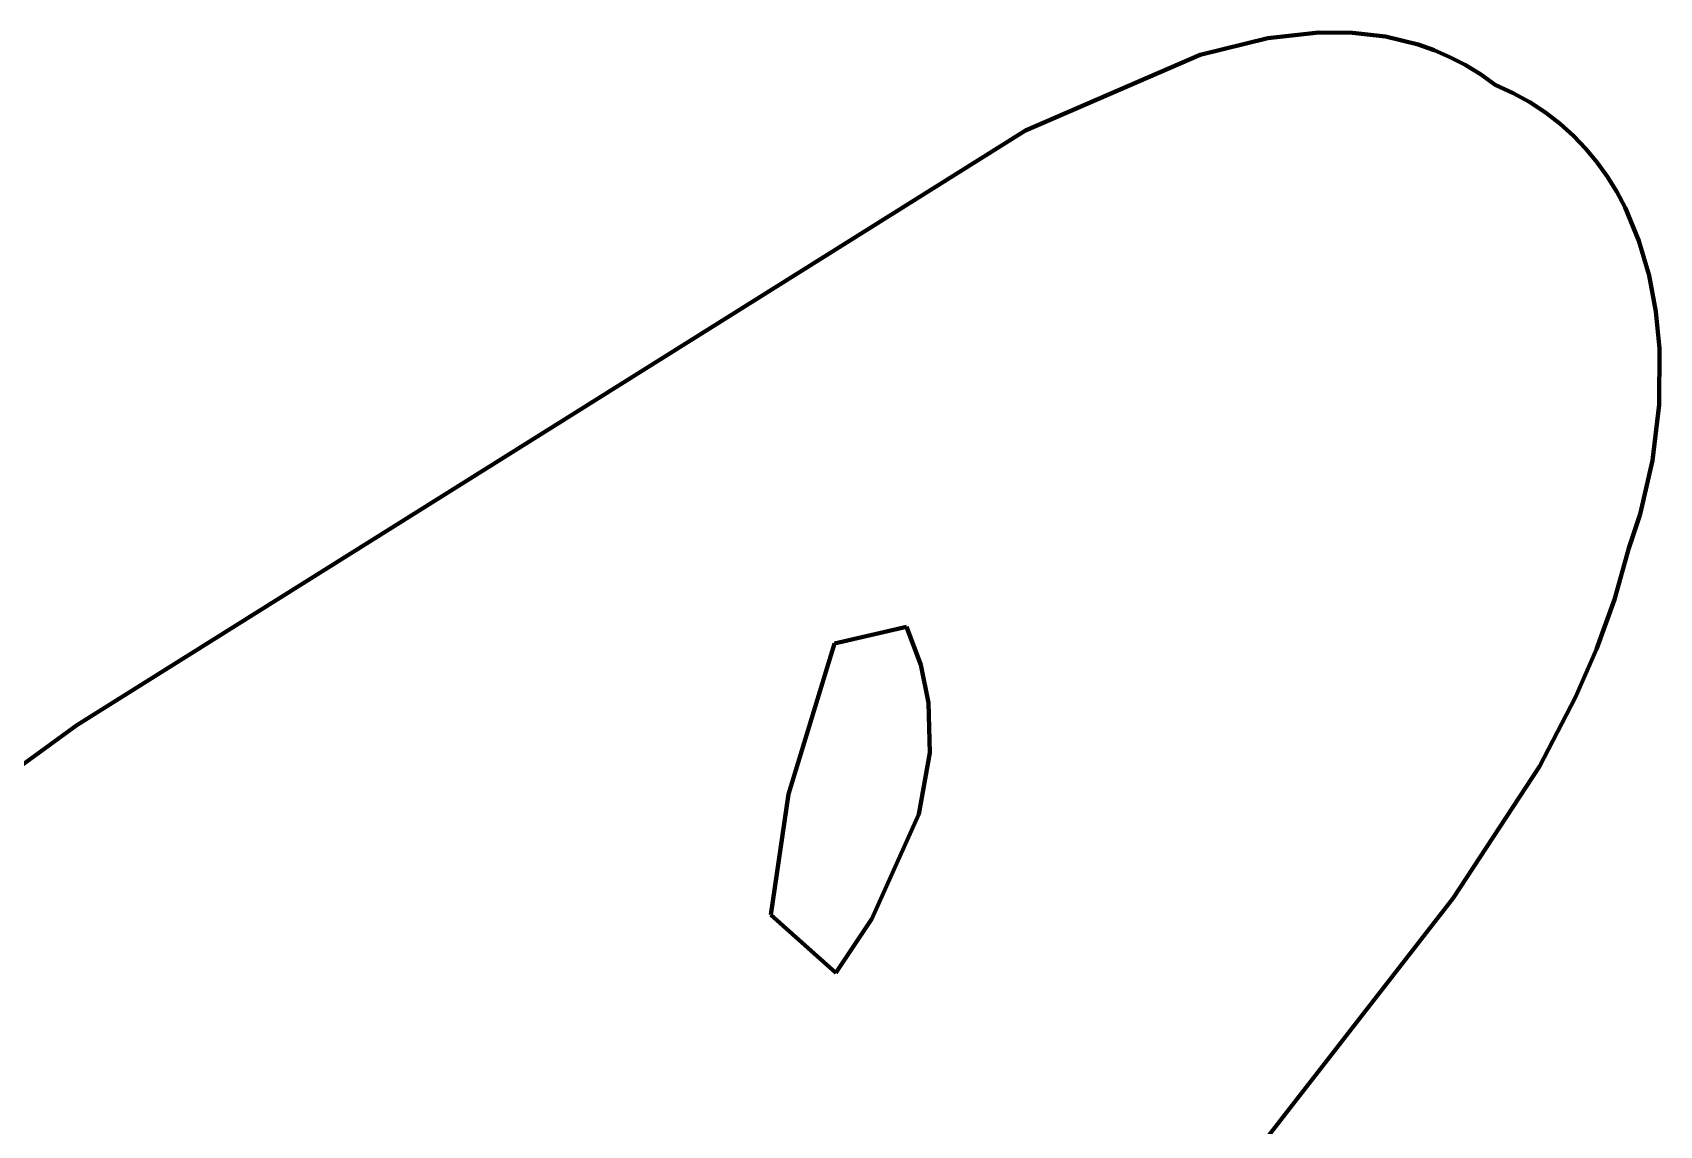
# Model space of a CAD drawing. Header units: millimetres. Extents: x 0 to 8.5, y 0 to 13.2.
# Drawn here: x 5.1466 to 5.6088, y 11.1985 to 11.509 of the extents above; entities that cross this region are included whole.
import ezdxf

# ---------------------------------------------------------------- set-up
doc = ezdxf.new("R2010")
doc.units = ezdxf.units.MM
doc.layers.add('color#060606ff', color=7, linetype='CONTINUOUS', lineweight=100)
doc.layers.add('color#ffffffff', color=7, linetype='CONTINUOUS', lineweight=100)

msp = doc.modelspace()

# ---------------------------------------------------------------- linework, layer by layer
at = {"layer": 'color#060606ff'}
for p, q in [((5.47832, 11.50263), (5.4976, 11.50737)), ((5.4976, 11.50737), (5.51207, 11.50898)), ((5.51207, 11.50898), (5.52163, 11.50891)), ((5.52163, 11.50891), (5.53105, 11.50781)), ((5.53105, 11.50781), (5.54029, 11.50555)), ((5.54029, 11.50555), (5.54482, 11.50395)), ((5.42877, 11.48117), (5.47832, 11.50263)), ((5.54482, 11.50395), (5.54928, 11.50203)), ((5.54928, 11.50203), (5.55367, 11.49976)), ((5.55367, 11.49976), (5.55797, 11.49713)), ((5.55797, 11.49713), (5.56219, 11.49414)), ((5.56219, 11.49414), (5.56728, 11.4918)), ((5.56728, 11.4918), (5.57204, 11.48917)), ((5.57204, 11.48917), (5.57647, 11.48625)), ((5.57647, 11.48625), (5.5806, 11.48307)), ((5.5806, 11.48307), (5.58441, 11.47963)), ((5.15922, 11.31219), (5.42877, 11.48117)), ((5.58441, 11.47963), (5.58792, 11.47596)), ((5.58792, 11.47596), (5.59114, 11.47207)), ((5.59114, 11.47207), (5.59406, 11.46797)), ((5.59406, 11.46797), (5.59671, 11.46369)), ((5.59671, 11.46369), (5.59907, 11.45923)), ((5.59907, 11.45923), (5.603, 11.44985)), ((5.603, 11.44985), (5.60591, 11.43998)), ((5.60591, 11.43998), (5.60784, 11.42972)), ((5.60784, 11.42972), (5.60884, 11.41921)), ((5.60884, 11.41921), (5.60873, 11.40324)), ((5.60873, 11.40324), (5.60683, 11.38741)), ((5.60683, 11.38741), (5.60332, 11.37215)), ((5.60332, 11.37215), (5.60017, 11.36249)), ((5.60017, 11.36249), (5.59604, 11.34792)), ((5.59604, 11.34792), (5.59097, 11.33384)), ((5.39488, 11.34016), (5.37444, 11.33543)), ((5.39897, 11.32934), (5.39488, 11.34016)), ((5.37444, 11.33543), (5.36139, 11.29263)), ((5.59097, 11.33384), (5.58503, 11.3202)), ((5.4012, 11.31857), (5.39897, 11.32934)), ((5.58503, 11.3202), (5.57472, 11.30047)), ((5.40158, 11.30434), (5.4012, 11.31857)), ((5.10851, 11.2755), (5.15922, 11.31219)), ((5.39843, 11.28692), (5.40158, 11.30434)), ((5.57472, 11.30047), (5.55025, 11.26307)), ((5.36139, 11.29263), (5.35637, 11.25837)), ((5.38511, 11.25719), (5.39843, 11.28692)), ((5.55025, 11.26307), (5.4859, 11.18041)), ((5.35637, 11.25837), (5.37487, 11.2419)), ((5.37487, 11.2419), (5.38511, 11.25719))]:
    msp.add_line(p, q, dxfattribs=at)
at = {"layer": 'color#ffffffff'}
for p, q in [((5.4976, 11.50737), (5.47832, 11.50263)), ((5.51207, 11.50898), (5.4976, 11.50737)), ((5.52163, 11.50891), (5.51207, 11.50898)), ((5.53105, 11.50781), (5.52163, 11.50891)), ((5.54029, 11.50555), (5.53105, 11.50781)), ((5.54482, 11.50395), (5.54029, 11.50555)), ((5.47832, 11.50263), (5.42877, 11.48117)), ((5.54928, 11.50203), (5.54482, 11.50395)), ((5.55367, 11.49976), (5.54928, 11.50203)), ((5.55797, 11.49713), (5.55367, 11.49976)), ((5.56219, 11.49414), (5.55797, 11.49713)), ((5.56728, 11.4918), (5.56219, 11.49414)), ((5.57204, 11.48917), (5.56728, 11.4918)), ((5.57647, 11.48625), (5.57204, 11.48917)), ((5.5806, 11.48307), (5.57647, 11.48625)), ((5.58441, 11.47963), (5.5806, 11.48307)), ((5.42877, 11.48117), (5.15922, 11.31219)), ((5.58792, 11.47596), (5.58441, 11.47963)), ((5.59114, 11.47207), (5.58792, 11.47596)), ((5.59406, 11.46797), (5.59114, 11.47207)), ((5.59671, 11.46369), (5.59406, 11.46797)), ((5.59907, 11.45923), (5.59671, 11.46369)), ((5.603, 11.44985), (5.59907, 11.45923)), ((5.60591, 11.43998), (5.603, 11.44985)), ((5.60784, 11.42972), (5.60591, 11.43998)), ((5.60884, 11.41921), (5.60784, 11.42972)), ((5.60873, 11.40324), (5.60884, 11.41921)), ((5.60683, 11.38741), (5.60873, 11.40324)), ((5.60332, 11.37215), (5.60683, 11.38741)), ((5.60017, 11.36249), (5.60332, 11.37215)), ((5.59604, 11.34792), (5.60017, 11.36249)), ((5.59097, 11.33384), (5.59604, 11.34792)), ((5.37444, 11.33543), (5.39488, 11.34016)), ((5.39488, 11.34016), (5.39897, 11.32934)), ((5.36139, 11.29263), (5.37444, 11.33543)), ((5.58503, 11.3202), (5.59097, 11.33384)), ((5.39897, 11.32934), (5.4012, 11.31857)), ((5.57472, 11.30047), (5.58503, 11.3202)), ((5.4012, 11.31857), (5.40158, 11.30434)), ((5.15922, 11.31219), (5.10851, 11.2755)), ((5.40158, 11.30434), (5.39843, 11.28692)), ((5.55025, 11.26307), (5.57472, 11.30047)), ((5.35637, 11.25837), (5.36139, 11.29263)), ((5.39843, 11.28692), (5.38511, 11.25719)), ((5.4859, 11.18041), (5.55025, 11.26307)), ((5.37487, 11.2419), (5.35637, 11.25837)), ((5.38511, 11.25719), (5.37487, 11.2419))]:
    msp.add_line(p, q, dxfattribs=at)

doc.saveas('drawing.dxf')
